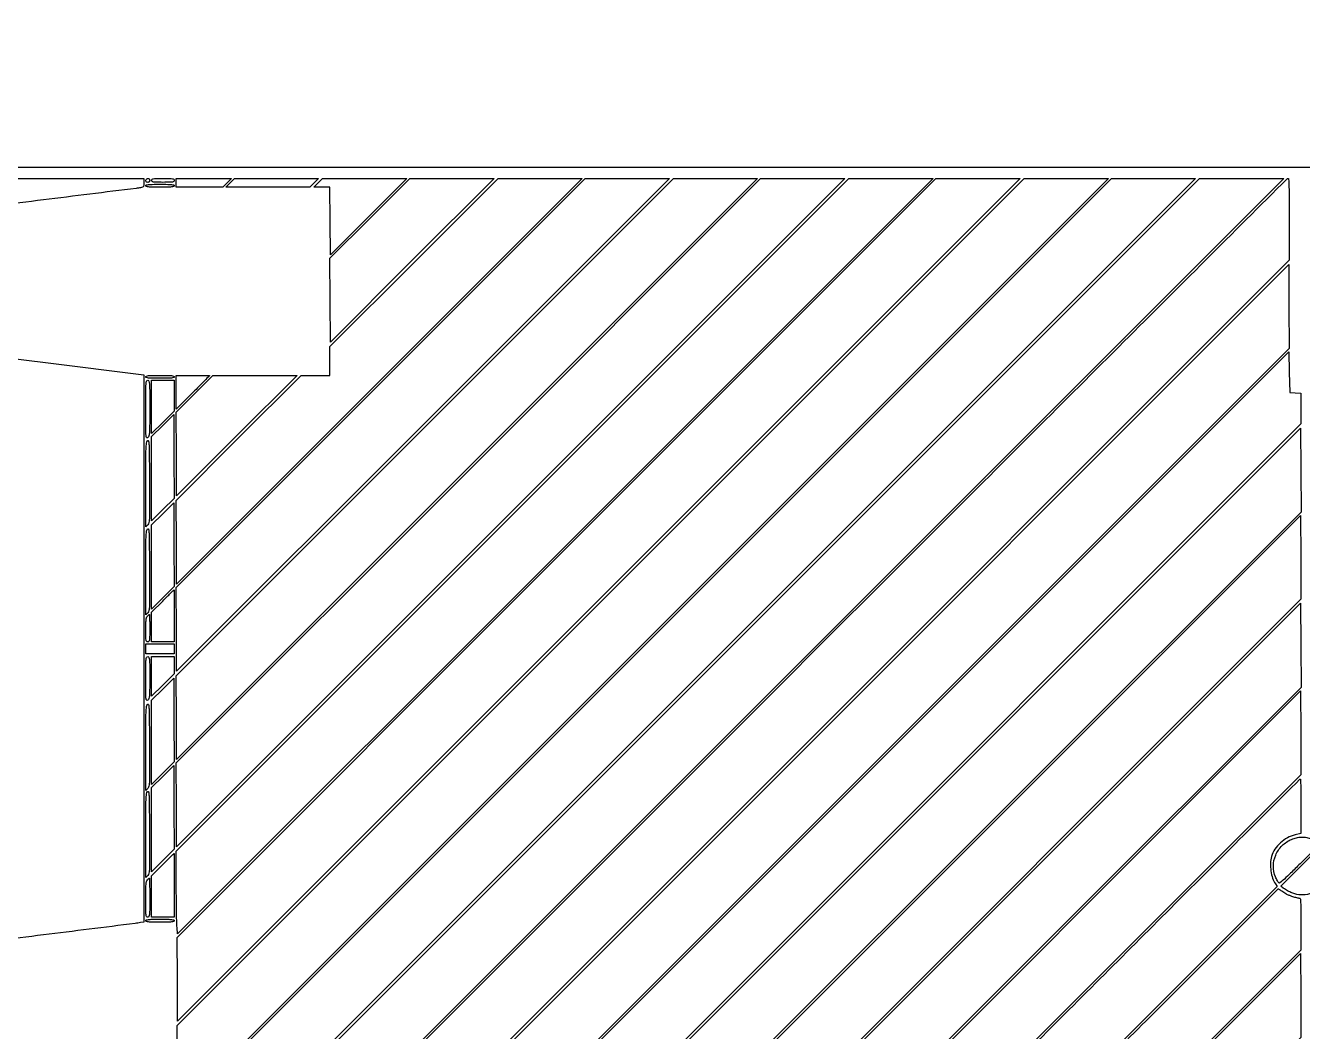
# Model space of a CAD drawing. Extents: x 0 to 1066, y 0 to 761.
# Drawn here: x 110.3 to 220.5, y 674.6 to 761.4 of the extents above; entities that cross this region are included whole.
import ezdxf

# ---------------------------------------------------------------- set-up
doc = ezdxf.new("R2010")
doc.units = 0
doc.header["$MEASUREMENT"] = 0

msp = doc.modelspace()

# ---------------------------------------------------------------- linework, layer by layer
for points in [[(81.0891, 748.2024), (120.4704, 748.2024), (120.4704, 747.825533, -0.015192), (120.463355, 747.593737, -0.129071), (120.431118, 747.495632, -0.174304), (120.358754, 747.440455, -0.033252), (120.19545, 747.400522, -0.012382), (119.806333, 747.342277, -0.000015), (111.79831, 746.345856, -0.000006), (103.67878, 745.335902, -0.030944)], [(183.390323, 95.266879, 0.000001), (192.989143, 95.254457, 0.000118)], [(103.5081, 669.908965), (111.98925, 668.85038), (120.4704, 667.791794), (120.4704, 644.173833), (120.4704, 620.555872), (120.15315, 620.505739, -0.008087), (119.687361, 620.439835, -0.000014), (111.744029, 619.446938, -0.000004), (103.636415, 618.433797, -0.031087)], [(103.5081, 733.358965), (111.98925, 732.30038), (120.4704, 731.241794), (120.4704, 707.62023), (120.4704, 683.998667), (120.19545, 683.951362, -0.011557), (119.713657, 683.879893, -0.000022), (111.797558, 682.89236, -0.000008), (103.73872, 681.887506, -0.031018)], [(108.902588, 605.790216, 0.000247), (112.11615, 605.389338), (120.4704, 604.351367), (120.4704, 580.728619), (120.4704, 557.105872), (120.15315, 557.055739, -0.008087), (119.687361, 556.989835, -0.000014), (111.744029, 555.996938, -0.000004), (103.636415, 554.983797, -0.031087)], [(185.2317, 653.7042, -0.000051), (197.950658, 666.420592, -0.000085), (208.663772, 677.12571), (218.405534, 686.856873, -0.198771), (218.430968, 686.8674, -0.139107), (218.455891, 686.860329, -0.002187), (218.582573, 686.78139, -0.005605), (218.729204, 686.686817, -0.003661), (218.896309, 686.5746, 0.024834), (219.091487, 686.455196, 0.017002), (219.323681, 686.338598, 0.017172), (219.55566, 686.24133, 0.032958), (219.7485, 686.182354, -0.000662), (219.918208, 686.142219, -0.000787), (220.078308, 686.103866, -0.000681), (220.213284, 686.071113, -0.005072), (220.27725, 686.054809, -0.318279), (220.333839, 685.986912, -0.007897), (220.360577, 685.561226, -0.009653), (220.378362, 684.917706, -0.002081), (220.383, 683.803349), (220.383, 681.579988), (189.863594, 651.060494)]]:
    msp.add_lwpolyline(points, format="xyb")
for points in [[(409.06215, 749.15415), (40.8618, 749.132981), (40.8618, 380.65769), (40.8618, 12.1824), (501.2973, 12.1824), (961.7328, 12.1824), (961.7328, 380.646631), (961.7328, 749.110861), (961.41555, 749.1633, 0.040886), (961.153339, 749.184871, 0.000002), (934.190609, 749.194398, 0.000089), (904.448031, 749.199508, 0.000054), (869.1804, 749.195529, -0.000029), (813.61687, 749.186499, -0.000004), (696.10453, 749.175037, -0.000004), (556.774728, 749.163736, -0.000004)], [(120.978, 748.0332, -0.072254), (120.967269, 747.959331, -0.124864), (120.9357, 747.9063, -0.124864), (120.882669, 747.874731, -0.072254), (120.8088, 747.864, -0.130671), (120.709198, 747.890482, -0.169225), (120.647588, 747.961329, -0.166841), (120.642866, 748.055952, -0.126831), (120.696, 748.146, -0.126831), (120.786048, 748.199134, -0.166841), (120.880671, 748.194412, -0.169225), (120.951518, 748.132802, -0.130671)], [(123.093, 747.5679, -0.328801), (123.043123, 747.500253, -0.049302), (122.8674, 747.464338, -0.022561), (122.539821, 747.445328, -0.003213), (121.8663, 747.441, -0.003213), (121.192779, 747.445328, -0.022561), (120.8652, 747.464338, -0.049302), (120.689477, 747.500253, -0.328801), (120.6396, 747.5679, -0.328801), (120.689477, 747.635547, -0.049302), (120.8652, 747.671462, -0.022561), (121.192779, 747.690472, -0.003213), (121.8663, 747.6948, -0.003213), (122.539821, 747.690472, -0.022561), (122.8674, 747.671462, -0.049302), (123.043123, 747.635547, -0.328801)], [(123.093, 748.0332, -0.206449), (123.052913, 747.940252, -0.14711), (122.950238, 747.888828, -0.039902), (122.723624, 747.867823, -0.003167), (122.1201, 747.864, -0.003167), (121.516576, 747.867823, -0.039902), (121.289963, 747.888828, -0.14711), (121.187287, 747.940252, -0.206449), (121.1472, 748.0332, -0.206449), (121.187287, 748.126148, -0.14711), (121.289963, 748.177572, -0.039902), (121.516576, 748.198577, -0.003167), (122.1201, 748.2024, -0.003167), (122.723624, 748.198577, -0.039902), (122.950238, 748.177572, -0.14711), (123.052913, 748.126148, -0.206449)], [(156.002359, 715.588217), (123.3891, 682.974034), (123.336158, 683.545967, -0.017101), (123.314833, 683.912568, -0.00154), (123.295681, 684.832101, -0.002), (123.280601, 685.929229, -0.001561), (123.272708, 687.121154), (123.2622, 690.124408), (152.301104, 719.163404), (181.340008, 748.2024), (184.977813, 748.2024), (188.615618, 748.2024)], [(219.3678, 744.670322), (219.3678, 741.138244), (171.315, 693.0855), (123.2622, 645.032756), (123.2622, 648.6705), (123.2622, 652.308244), (171.209222, 700.255322, -0.000103), (189.601956, 718.640475, -0.000172), (205.102879, 734.117946, -0.000002), (219.187664, 748.171648, -0.198624), (219.262022, 748.2024, -0.401288), (219.321092, 748.145892, -0.003598), (219.346017, 747.475021, -0.006269), (219.36341, 746.475582, -0.001216)], [(123.093, 731.0709, -0.328801), (123.043123, 731.003253, -0.049302), (122.8674, 730.967338, -0.022561), (122.539821, 730.948328, -0.003213), (121.8663, 730.944, -0.003213), (121.192779, 730.948328, -0.022561), (120.8652, 730.967338, -0.049302), (120.689477, 731.003253, -0.328801), (120.6396, 731.0709, -0.328801), (120.689477, 731.138547, -0.049302), (120.8652, 731.174462, -0.022561), (121.192779, 731.193472, -0.003213), (121.8663, 731.1978, -0.003213), (122.539821, 731.193472, -0.022561), (122.8674, 731.174462, -0.049302), (123.043123, 731.138547, -0.328801)], [(126.1386, 731.175717, -0.197016), (126.132304, 731.160359, -0.00008), (125.716129, 730.738197, -0.001187), (125.251838, 730.269611, -0.00072), (124.7004, 729.7173), (123.2622, 728.280967), (123.2622, 729.739383), (123.2622, 731.1978), (124.7004, 731.1978, -0.001439), (125.251878, 731.196213, -0.0024), (125.716129, 731.191313, -0.000232), (126.129692, 731.184771, -0.409453)], [(120.978, 728.376812, -0.001224), (120.974306, 726.867713, -0.015334), (120.954007, 726.29715, -0.042164), (120.907858, 725.99284, -0.15125), (120.8088, 725.8257, -0.474469), (120.71478, 725.839955, -0.116487), (120.660883, 726.012736, -0.016823), (120.642292, 726.517717, -0.000789), (120.6396, 728.223688, -0.000951), (120.64275, 729.880862, -0.015608), (120.662153, 730.434761, -0.052308), (120.707578, 730.698207, -0.335704), (120.8088, 730.7748, -0.329188), (120.909297, 730.700594, -0.057135), (120.955358, 730.453901, -0.016591), (120.974825, 729.931724, -0.001021)], [(120.809722, 718.301922), (120.6396, 718.1318), (120.6396, 721.760589, -0.000864), (120.643379, 723.948471, -0.008891), (120.662567, 724.851836, -0.017029), (120.699494, 725.356282, -0.158389), (120.78765, 725.553003, -0.616659), (120.874646, 725.528943, -0.036683), (120.917791, 725.178439, -0.010099), (120.94077, 724.384909, -0.000665), (120.957772, 722.094337, -0.000714), (120.968681, 719.756166, -0.010565), (120.954009, 718.936097, -0.028291), (120.912701, 718.505267, -0.159647)], [(120.809722, 710.687922), (120.6396, 710.5178), (120.6396, 714.146589, -0.000864), (120.643379, 716.334471, -0.008891), (120.662567, 717.237836, -0.017029), (120.699494, 717.742282, -0.158389), (120.78765, 717.939003, -0.616659), (120.874646, 717.914943, -0.036683), (120.917791, 717.564439, -0.010099), (120.94077, 716.770909, -0.000665), (120.957772, 714.480337, -0.000714), (120.968681, 712.142166, -0.010565), (120.954009, 711.322097, -0.028291), (120.912701, 710.891267, -0.159647)], [(123.093, 710.4285), (123.093, 708.1866), (122.1201, 708.1866), (121.1472, 708.1866), (121.1472, 709.475426), (121.1472, 710.764252), (122.09757, 711.717326, -0.00111), (122.46357, 712.082742, -0.001819), (122.775387, 712.390435, -0.000188), (123.054911, 712.664056, -0.196043), (123.07047, 712.6704, -0.411157), (123.079726, 712.66124, -0.0001), (123.086382, 712.011842, -0.001571), (123.091381, 711.288158, -0.000942)], [(120.978, 709.371, -0.002431), (120.97438, 708.626367, -0.033055), (120.953829, 708.3558, -0.126958), (120.902892, 708.233439, -0.235138), (120.8088, 708.1866, -0.214639), (120.715545, 708.228566, -0.141484), (120.664225, 708.336461, -0.037804), (120.643359, 708.574884, -0.002931), (120.6396, 709.216289, -0.005114), (120.645199, 709.76364, -0.024307), (120.666804, 710.075973, -0.043729), (120.707942, 710.273759, -0.111229), (120.779612, 710.400689, -0.009661), (120.835375, 710.459963, -0.013974), (120.887069, 710.509954, -0.009565), (120.931522, 710.549065, -0.177437), (120.948812, 710.5554, -0.40632), (120.960736, 710.543794, -0.000597), (120.969426, 710.207482, -0.00385), (120.975902, 709.825157, -0.002309)], [(120.978, 705.111812, -0.001803), (120.97398, 703.996941, -0.01974), (120.953075, 703.549481, -0.053195), (120.905342, 703.304523, -0.134934), (120.8088, 703.1529, -0.385495), (120.717484, 703.152929, -0.187444), (120.660924, 703.265947, -0.022342), (120.642268, 703.648342, -0.001018), (120.6396, 704.958688, -0.001296), (120.642869, 706.220386, -0.020247), (120.662577, 706.651586, -0.074813), (120.710518, 706.851371, -0.305489), (120.8088, 706.9176, -0.295004), (120.906271, 706.854609, -0.082663), (120.954868, 706.670726, -0.021931), (120.974686, 706.271263, -0.001429)], [(120.809722, 695.544522), (120.6396, 695.3744), (120.6396, 699.003189, -0.000864), (120.643379, 701.191071, -0.008891), (120.662567, 702.094436, -0.017029), (120.699494, 702.598882, -0.158389), (120.78765, 702.795603, -0.616659), (120.874646, 702.771543, -0.036683), (120.917791, 702.421039, -0.010099), (120.94077, 701.627509, -0.000665), (120.957772, 699.336937, -0.000714), (120.968681, 696.998766, -0.010565), (120.954009, 696.178697, -0.028291), (120.912701, 695.747867, -0.159647)], [(220.383, 693.991251), (220.383, 691.639902), (219.874424, 691.527075, 0.071636), (219.217132, 691.278661, 0.059134), (218.607967, 690.841469, 0.060043), (218.127028, 690.282187, 0.080012), (217.84775, 689.6742, 0.058381), (217.754852, 689.076878, 0.043649), (217.787901, 688.410905, 0.044638), (217.932278, 687.783106, 0.076025), (218.174187, 687.303338), (218.337736, 687.073655), (185.019242, 653.806414), (151.700747, 620.539173), (148.098334, 620.561237), (144.49592, 620.5833), (182.376797, 658.46295, -0.000077), (196.90664, 672.987819, -0.000129), (209.148574, 685.215453, -0.000001), (220.276268, 696.324368, -0.198692), (220.320337, 696.3426, -0.405619), (220.345918, 696.317761, -0.000697), (220.364593, 695.651891, -0.004164), (220.378497, 694.892872, -0.002497)], [(120.809722, 688.015122), (120.6396, 687.845), (120.6396, 691.473789, -0.000864), (120.643379, 693.661671, -0.008891), (120.662567, 694.565036, -0.017029), (120.699494, 695.069482, -0.158389), (120.78765, 695.266203, -0.616659), (120.874646, 695.242143, -0.036683), (120.917791, 694.891639, -0.010099), (120.94077, 694.098109, -0.000665), (120.957772, 691.807537, -0.000714), (120.968681, 689.469366, -0.010565), (120.954009, 688.649297, -0.028291), (120.912701, 688.218467, -0.159647)], [(221.192495, 691.224094, -0.019196), (221.367733, 691.163264, -0.01592), (221.549274, 691.08558, -0.016215), (221.711192, 691.003615, -0.041087), (221.8212, 690.931044), (222.0327, 690.765099), (220.302753, 689.031331, -0.002831), (219.481187, 688.217221, -0.010411), (218.948096, 687.716239, -0.00739), (218.565791, 687.381773, -0.364094), (218.471975, 687.381245, -0.080215), (218.4222, 687.438228, -0.012598), (218.346268, 687.567024, -0.013722), (218.264047, 687.72493, -0.011592), (218.185627, 687.896173, -0.105047), (217.998934, 688.831903, -0.098637), (218.201291, 689.785817, -0.097117), (218.758123, 690.600961, -0.098356), (219.5793, 691.141074, -0.033682), (220.001786, 691.280318, -0.049945), (220.38685, 691.338998, -0.050713), (220.771511, 691.31978, -0.036133)], [(222.758017, 689.848341, -0.165843), (222.946629, 688.432542, -0.146424), (222.2473, 687.112026, -0.146333), (220.937127, 686.392231, -0.165612), (219.517509, 686.558332, -0.011331), (219.331319, 686.652298, -0.009845), (219.140528, 686.758952, -0.009951), (218.971643, 686.862339, -0.028509), (218.8602, 686.942952), (218.6487, 687.115117), (220.423197, 688.89341), (222.197694, 690.671703), (222.388233, 690.440402, -0.022335), (222.473987, 690.326276, -0.010362), (222.575454, 690.171072, -0.010241), (222.675474, 690.003382, -0.01405)], [(123.093, 687.1635), (123.093, 684.414), (122.1201, 684.414), (121.1472, 684.414), (121.1472, 686.210426), (121.1472, 688.006852), (122.09757, 688.959926, -0.00111), (122.46357, 689.325342, -0.001819), (122.775387, 689.633035, -0.000188), (123.054911, 689.906656, -0.196043), (123.07047, 689.913, -0.411738), (123.079733, 689.903815, -0.000066), (123.086382, 689.105334, -0.001281), (123.091381, 688.217798, -0.000768)], [(120.978, 686.106, -0.001547), (120.974648, 685.022525, -0.023375), (120.954735, 684.64665, -0.089188), (120.905659, 684.47441, -0.286287), (120.8088, 684.414, -0.272988), (120.712783, 684.470644, -0.099122), (120.663078, 684.627311, -0.02567), (120.643014, 684.971106, -0.001741), (120.6396, 685.951289, -0.002818), (120.644414, 686.805379, -0.017824), (120.664805, 687.239687, -0.034718), (120.704412, 687.498302, -0.129259), (120.779612, 687.643289, -0.009661), (120.835375, 687.702563, -0.013974), (120.887069, 687.752554, -0.009565), (120.931522, 687.791665, -0.177437), (120.948812, 687.798, -0.408829), (120.96077, 687.78626, -0.000293), (120.969426, 687.300975, -0.002696), (120.975903, 686.754797, -0.001616)], [(123.093, 684.1179, -0.328801), (123.043123, 684.050253, -0.049302), (122.8674, 684.014338, -0.022561), (122.539821, 683.995328, -0.003213), (121.8663, 683.991, -0.003213), (121.192779, 683.995328, -0.022561), (120.8652, 684.014338, -0.049302), (120.689477, 684.050253, -0.328801), (120.6396, 684.1179, -0.328801), (120.689477, 684.185547, -0.049302), (120.8652, 684.221462, -0.022561), (121.192779, 684.240472, -0.003213), (121.8663, 684.2448, -0.003213), (122.539821, 684.240472, -0.022561), (122.8674, 684.221462, -0.049302), (123.043123, 684.185547, -0.328801)]]:
    msp.add_lwpolyline(points, format="xyb", close=True)
for points in [[(144.581337, 726.925407), (123.3045, 705.648415), (123.282426, 709.264158), (123.260352, 712.879901), (140.92145, 730.541151), (158.582548, 748.2024), (162.220361, 748.2024), (165.858174, 748.2024)], [(148.388347, 723.118417), (123.3045, 698.034434), (123.282426, 701.650181), (123.260352, 705.265928), (144.728464, 726.734164), (166.196575, 748.2024), (169.834384, 748.2024), (173.472193, 748.2024)], [(152.153053, 719.353724), (123.3045, 690.505048), (123.282426, 694.120797), (123.260352, 697.736546), (148.493173, 722.969473), (173.725994, 748.2024), (177.3638, 748.2024), (181.001607, 748.2024)], [(167.296469, 704.21034), (123.3045, 660.21828), (123.282426, 663.834033), (123.260352, 667.449786), (163.636593, 707.826093), (204.012834, 748.2024), (207.650636, 748.2024), (211.288439, 748.2024)], [(171.103472, 700.403342), (123.3045, 652.604285), (123.282426, 656.220038), (123.260352, 659.835792), (167.443596, 704.019096), (211.626839, 748.2024), (215.264642, 748.2024), (218.902444, 748.2024)], [(140.816623, 730.690094), (123.3045, 713.177788), (123.282426, 716.793374), (123.260353, 720.408961), (128.654279, 725.80338), (134.048204, 731.1978), (135.296302, 731.1978), (136.5444, 731.1978), (136.5444, 732.445467), (136.5444, 733.693133), (143.798666, 740.947767), (151.052931, 748.2024), (154.690839, 748.2024), (158.328747, 748.2024)], [(127.6614, 747.8217), (127.287771, 747.441), (125.274986, 747.441), (123.2622, 747.441), (123.2622, 747.8217), (123.2622, 748.2024), (125.648614, 748.2024), (128.035029, 748.2024)], [(159.767063, 711.824334), (123.3891, 675.446267), (123.367026, 679.062019), (123.344952, 682.677771), (156.107185, 715.440085), (188.869418, 748.2024), (192.507222, 748.2024), (196.145026, 748.2024)], [(163.574067, 708.017337), (123.3891, 667.832274), (123.367026, 671.448027), (123.344952, 675.063779), (159.91419, 711.63309), (196.483427, 748.2024), (200.12123, 748.2024), (203.759033, 748.2024)], [(135.1908, 747.8217), (134.817171, 747.441), (131.179371, 747.441), (127.541571, 747.441), (127.9152, 747.8217), (128.288829, 748.2024), (131.926629, 748.2024), (135.564429, 748.2024)], [(139.885693, 744.90255), (136.5867, 741.6027), (136.564454, 744.52185), (136.542208, 747.441), (135.848889, 747.441), (135.155571, 747.441), (135.5292, 747.8217), (135.902829, 748.2024), (139.543758, 748.2024), (143.184687, 748.2024)], [(143.65061, 741.13808), (136.5867, 734.073761), (136.564626, 737.689324), (136.542553, 741.304888), (139.99054, 744.753644), (143.438526, 748.2024), (147.076523, 748.2024), (150.71452, 748.2024)], [(171.337074, 685.493544), (123.3045, 637.460885), (123.282426, 641.076641), (123.260352, 644.692397), (171.292926, 692.725056), (219.3255, 740.757715), (219.347574, 737.141959), (219.369648, 733.526203)], [(219.89655, 729.691928), (220.383, 729.666556), (220.383, 728.3383), (220.383, 727.010045), (171.8226, 678.4497), (123.2622, 629.889355), (123.2622, 633.5271), (123.2622, 637.164844), (171.29385, 685.196738), (219.3255, 733.228632), (219.3678, 731.472966), (219.4101, 729.7173)], [(128.507142, 725.994612), (123.3045, 720.791425), (123.282427, 724.406624), (123.260354, 728.021824), (124.846692, 729.609812), (126.43303, 731.1978), (130.071407, 731.1978), (133.709784, 731.1978)], [(123.093, 729.44097), (123.093, 728.10714), (122.1201, 727.137), (121.1472, 726.16686), (121.1472, 728.47083), (121.1472, 730.7748), (122.1201, 730.7748), (123.093, 730.7748)], [(122.121023, 719.609423), (121.1472, 718.6356), (121.1472, 722.271626), (121.1472, 725.907652), (122.09895, 726.86214), (123.0507, 727.816627), (123.072773, 724.199937), (123.094847, 720.583247)], [(171.848077, 670.908984), (123.3045, 622.421868), (123.282416, 625.985422), (123.260332, 629.548977), (171.800516, 678.089246), (220.3407, 726.629514), (220.366177, 723.012807), (220.391654, 719.3961)], [(122.121023, 711.995423), (121.1472, 711.0216), (121.1472, 714.657626), (121.1472, 718.293652), (122.09895, 719.24814), (123.0507, 720.202627), (123.072773, 716.585937), (123.094847, 712.969247)], [(174.721103, 666.204803), (129.057359, 620.541), (126.159779, 620.541), (123.2622, 620.541), (123.2622, 621.281222), (123.2622, 622.021445), (171.80145, 670.56078), (220.3407, 719.100114), (220.362774, 715.48436), (220.384848, 711.868606)], [(178.486977, 662.40139), (136.5867, 620.55008), (132.9489, 620.549107), (129.3111, 620.548135), (174.8259, 666.034275), (220.3407, 711.520414), (220.363977, 707.886557), (220.387254, 704.2527)], [(123.093, 707.5944), (123.093, 707.1714), (121.8663, 707.1714), (120.6396, 707.1714), (120.6396, 707.5944), (120.6396, 708.0174), (121.8663, 708.0174), (123.093, 708.0174)], [(123.093, 706.17597), (123.093, 705.43434), (122.1201, 704.4642), (121.1472, 703.49406), (121.1472, 705.20583), (121.1472, 706.9176), (122.1201, 706.9176), (123.093, 706.9176)], [(122.121023, 696.852023), (121.1472, 695.8782), (121.1472, 699.514226), (121.1472, 703.150252), (122.09895, 704.10474), (123.0507, 705.059227), (123.072773, 701.442537), (123.094847, 697.825847)], [(182.292809, 658.633109), (144.20077, 620.541), (140.562967, 620.541), (136.925164, 620.541), (178.632932, 662.248862), (220.3407, 703.956724), (220.362774, 700.340971), (220.384848, 696.725218)], [(122.121023, 689.322623), (121.1472, 688.3488), (121.1472, 691.984826), (121.1472, 695.620852), (122.09895, 696.57534), (123.0507, 697.529827), (123.072773, 693.913137), (123.094847, 690.296447)], [(193.646427, 647.30975), (166.908077, 620.5833), (163.252988, 620.561526), (159.5979, 620.539751), (189.9693, 650.911849), (220.3407, 681.283946), (220.362738, 677.660073), (220.384776, 674.0362)]]:
    msp.add_lwpolyline(points, close=True)

doc.saveas('drawing.dxf')
